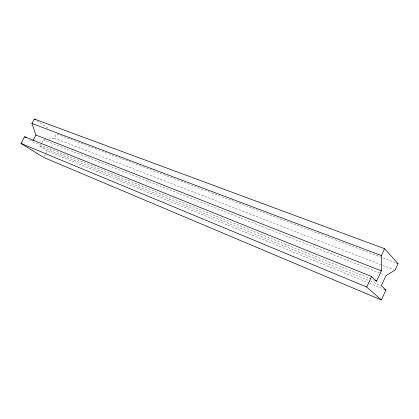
<?xml version="1.0" encoding="UTF-8"?>
<svg xmlns="http://www.w3.org/2000/svg" width="419" height="419" viewBox="0 0 419 419"><rect width="100%" height="100%" fill="white"/><g stroke="black" fill="none" stroke-linecap="round" stroke-linejoin="round"><path stroke-width="0.31" stroke-dasharray="2.1 1.57" d="M44.325 156.387L45.781 153.7M46.074 153.16L47.237 151.013L368.987 283.055M48.499 139.066L54.203 138.16L56.497 133.923M47.237 151.013L39.889 146.378L41.659 143.125M41.952 142.58L43.429 139.867L45.331 139.569M57.11 134.153L396.83 263.216M54.203 138.16L393.823 269.731M43.429 139.867L380.531 273.408M381.138 273.649L384.794 275.094M374.764 280.447L32.352 141.622L28.482 139.187M39.889 146.378L369.836 280.987M370.443 281.233L381.342 285.679M369.589 283.302L384.71 289.508M37.024 120.855L48.923 128.837"/><path stroke-width="0.63" d="M375.366 280.693L376.581 281.186L381.348 270.894L381.358 255.585L384.563 248.692L34.316 119.038L31.912 123.432L35.945 135.038L32.949 140.527M376.581 281.186L371.632 276.514L24.611 136.746L20.95 143.429L43.744 157.46L381.332 299.962L385.92 290.006L381.342 285.679L386.009 275.576L395.044 270.203L398.05 263.682L384.563 248.692M381.332 299.962L366.735 287.041L371.632 276.514M31.912 123.432L381.358 255.585M396.83 263.216L398.05 263.682M35.945 135.038L381.348 270.894M384.71 289.508L385.92 290.006M20.95 143.429L366.735 287.041M24.611 136.746L26.271 137.793M34.316 119.038L35.4 119.766"/></g></svg>
